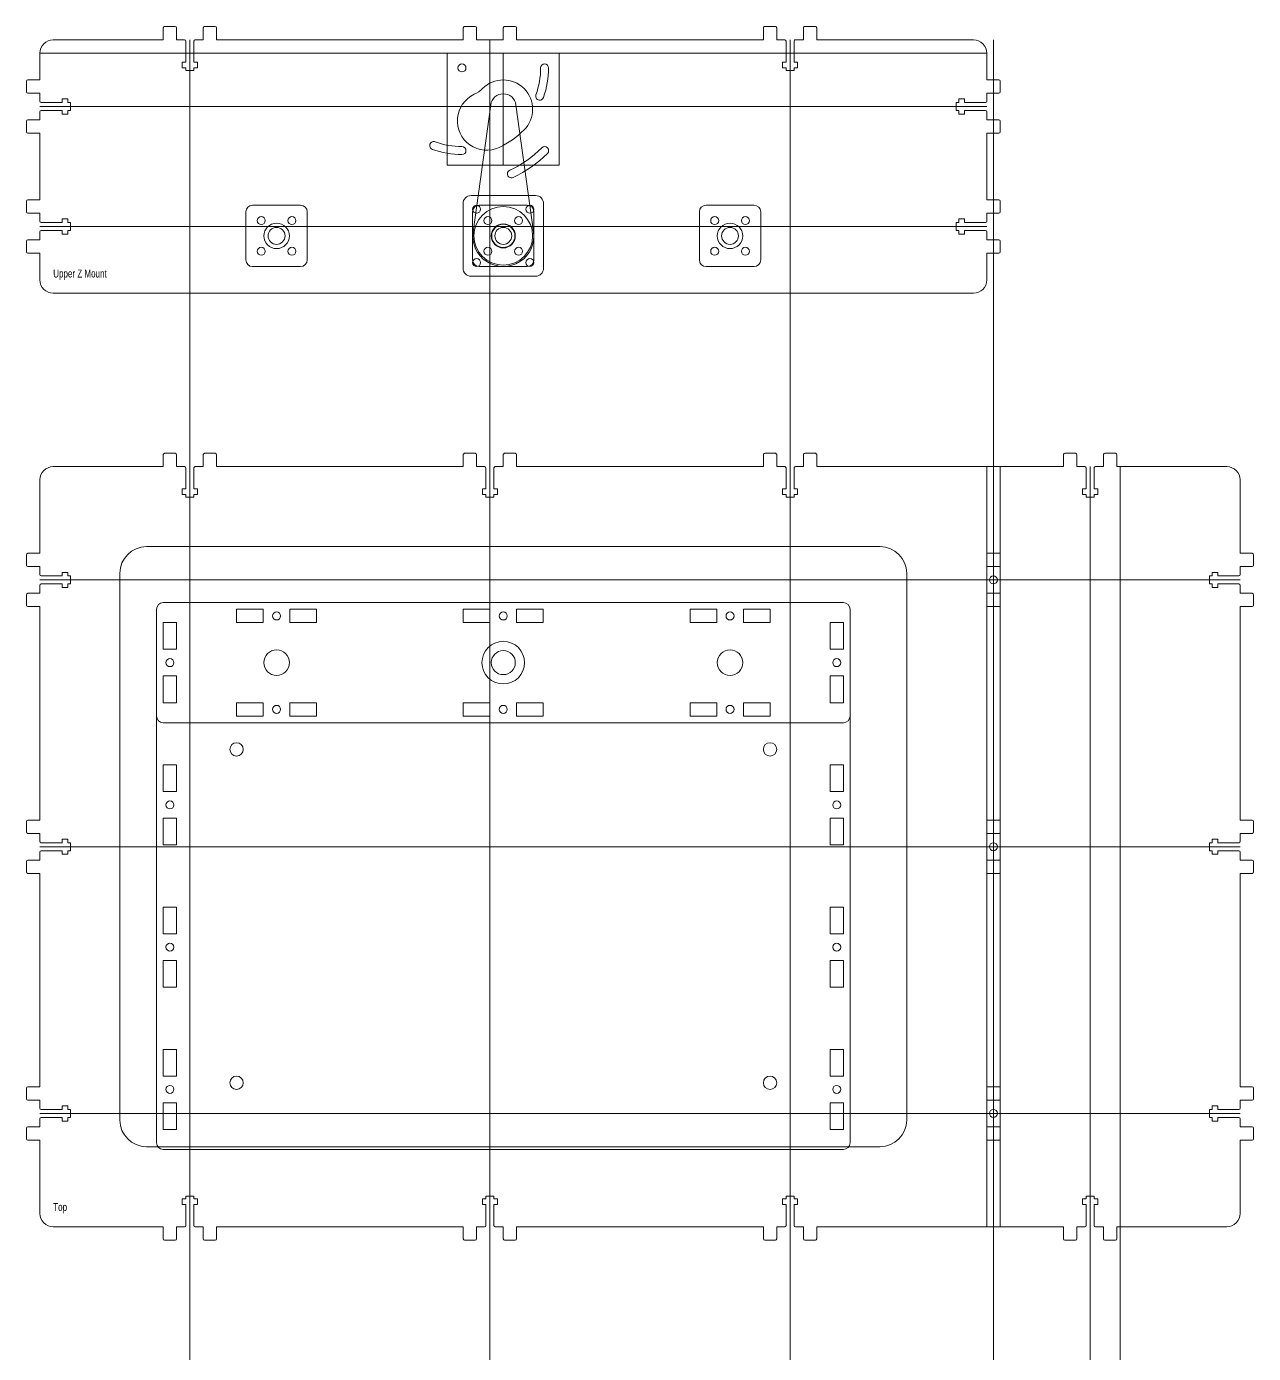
# Model space of a CAD drawing. Header units: millimetres. Extents: x -350 to 1150, y -685 to 800.
# Drawn here: x -5 to 455, y 302.5 to 800 of the extents above; entities that cross this region are included whole.
import ezdxf

# ---------------------------------------------------------------- set-up
doc = ezdxf.new("R2010")
doc.units = ezdxf.units.MM
doc.layers.get('0').update_dxf_attribs({"linetype": 'CONTINUOUS', "lineweight": 25, "true_color": 0x000000})
for name, color, linetype, lineweight, true_color in [('Drawing - Pulley', 5, 'CONTINUOUS', 0, 0x0000ff), ('Drawing - Z Stage', 3, 'CONTINUOUS', 0, 0x00ff00), ('Drawing-Motor', 1, 'CONTINUOUS', 0, 0xff0000), ('Drawing-Walls', 2, 'CONTINUOUS', 0, 0xffff00), ('Drawings', 5, 'CONTINUOUS', 0, 0x0000ff), ('Drive-Bearing-ACME', 7, 'CONTINUOUS', 0, 0x000000), ('Drive-Bearing-M8', 7, 'CONTINUOUS', 0, 0x000000), ('Text', 1, 'CONTINUOUS', 0, 0xff0000), ('Top', 7, 'CONTINUOUS', 0, 0x000000), ('Z Rod Cover', 7, 'CONTINUOUS', 0, 0x000000), ('Z Stage Top', 7, 'CONTINUOUS', 0, 0x000000)]:
    doc.layers.add(name, color=color, linetype=linetype, lineweight=lineweight, true_color=true_color)
doc.styles.get("Standard").update_dxf_attribs({"font": 'txt', "width": 0.75})

# ---------------------------------------------------------------- blocks, each defined once
blk = doc.blocks.new('tabs-with-bolt-20')
for p, q in [((-2.86, 8.33), (-2.86, 10.5)), ((-2.86, 10.5), (-1.5, 10.5)), ((-1.5, 11.5), (1.5, 11.5)), ((-1.5, 10.5), (-1.5, 11.5)), ((1.5, 11.5), (1.5, 10.5)), ((1.5, 10.5), (2.86, 10.5)), ((2.86, 10.5), (2.86, 8.33)), ((-1.5, 8.33), (-2.86, 8.33)), ((-1.5, 0.5), (-1.5, 8.33)), ((2.86, 8.33), (1.5, 8.33)), ((1.5, 8.33), (1.5, 0.5)), ((-10, -4.5), (-10, 0)), ((-5, 0), (-5, -4.5)), ((-2, 0), (-5, 0)), ((2, 0), (5, 0)), ((5, 0), (5, -4.5)), ((10, -4.5), (10, 0)), ((-5.5, -5), (-9.5, -5)), ((5.5, -5), (9.5, -5))]:
    blk.add_line(p, q)
for centre, start, end in [((-2, 0.5), 270, 0), ((2, 0.5), 180, 270), ((-9.5, -4.5), 180, 270), ((-5.5, -4.5), 270, 0), ((5.5, -4.5), 180, 270), ((9.5, -4.5), 270, 0)]:
    blk.add_arc(centre, 0.5, start, end)
blk = doc.blocks.new('holes-20')
for p, q in [((-5, 2.5), (-10, 2.5)), ((-10, 2.5), (-10, -2.5)), ((-5, 2.5), (-5, -2.5)), ((5, 2.5), (10, 2.5)), ((5, 2.5), (5, -2.5)), ((10, 2.5), (10, -2.5)), ((-5, -2.5), (-10, -2.5)), ((5, -2.5), (10, -2.5))]:
    blk.add_line(p, q)
blk.add_circle((0, 0), 1.5)
blk = doc.blocks.new('tabs-20')
for p, q in [((-10, -4.5), (-10, 0)), ((-5, 0), (-5, -4.5)), ((5, 0), (-5, 0)), ((5, 0), (5, -4.5)), ((10, -4.5), (10, 0)), ((-5.5, -5), (-9.5, -5)), ((5.5, -5), (9.5, -5))]:
    blk.add_line(p, q)
for centre, start, end in [((-9.5, -4.5), 180, 270), ((-5.5, -4.5), 270, 0), ((5.5, -4.5), 180, 270), ((9.5, -4.5), 270, 0)]:
    blk.add_arc(centre, 0.5, start, end)

msp = doc.modelspace()

# ---------------------------------------------------------------- linework, layer by layer
at = {"layer": 'Drawing - Pulley'}
for p, q in [((162.4, 723.08), (169.02, 770.66)), ((178.48, 770.66), (185.1, 723.08))]:
    msp.add_line(p, q, dxfattribs=at)
for centre, radius, start, end in [((173.75, 770), 4.78, 7.9226, 172.0774), ((173.75, 721.5), 11.46, 172.0774, 7.9226)]:
    msp.add_arc(centre, radius, start, end, dxfattribs=at)
at = {"layer": 'Drawing - Z Stage'}
for p, q in [((46.25, 584), (301.25, 584)), ((46.25, 584), (301.25, 584)), ((43.75, 581.5), (43.75, 541.5)), ((43.75, 581.5), (43.75, 381.5)), ((73.75, 581.5), (83.75, 581.5)), ((73.75, 576.5), (73.75, 581.5)), ((73.75, 581.5), (83.75, 581.5)), ((73.75, 576.5), (73.75, 581.5)), ((83.75, 581.5), (83.75, 576.5)), ((83.75, 581.5), (83.75, 576.5)), ((93.75, 581.5), (103.75, 581.5)), ((93.75, 576.5), (93.75, 581.5)), ((93.75, 581.5), (103.75, 581.5)), ((93.75, 576.5), (93.75, 581.5)), ((103.75, 581.5), (103.75, 576.5)), ((103.75, 581.5), (103.75, 576.5)), ((158.75, 581.5), (168.75, 581.5)), ((158.75, 576.5), (158.75, 581.5)), ((158.75, 581.5), (168.75, 581.5)), ((158.75, 576.5), (158.75, 581.5)), ((168.75, 581.5), (168.75, 576.5)), ((168.75, 581.5), (168.75, 576.5)), ((178.75, 581.5), (188.75, 581.5)), ((178.75, 576.5), (178.75, 581.5)), ((178.75, 581.5), (188.75, 581.5)), ((178.75, 576.5), (178.75, 581.5)), ((188.75, 581.5), (188.75, 576.5)), ((188.75, 581.5), (188.75, 576.5)), ((243.75, 581.5), (253.75, 581.5)), ((243.75, 576.5), (243.75, 581.5)), ((243.75, 581.5), (253.75, 581.5)), ((243.75, 576.5), (243.75, 581.5)), ((253.75, 581.5), (253.75, 576.5)), ((253.75, 581.5), (253.75, 576.5)), ((263.75, 581.5), (273.75, 581.5)), ((263.75, 576.5), (263.75, 581.5)), ((263.75, 581.5), (273.75, 581.5)), ((263.75, 576.5), (263.75, 581.5)), ((273.75, 581.5), (273.75, 576.5)), ((273.75, 581.5), (273.75, 576.5)), ((303.75, 581.5), (303.75, 541.5)), ((303.75, 581.5), (303.75, 381.5)), ((46.25, 566.5), (46.25, 576.5)), ((46.25, 576.5), (51.25, 576.5)), ((46.25, 576.5), (51.25, 576.5)), ((46.25, 576.5), (46.25, 566.5)), ((51.25, 566.5), (51.25, 576.5)), ((51.25, 576.5), (51.25, 566.5)), ((73.75, 576.5), (83.75, 576.5)), ((73.75, 576.5), (83.75, 576.5)), ((93.75, 576.5), (103.75, 576.5)), ((93.75, 576.5), (103.75, 576.5)), ((158.75, 576.5), (168.75, 576.5)), ((158.75, 576.5), (168.75, 576.5)), ((178.75, 576.5), (188.75, 576.5)), ((178.75, 576.5), (188.75, 576.5)), ((243.75, 576.5), (253.75, 576.5)), ((243.75, 576.5), (253.75, 576.5)), ((263.75, 576.5), (273.75, 576.5)), ((263.75, 576.5), (273.75, 576.5)), ((296.25, 566.5), (296.25, 576.5)), ((296.25, 576.5), (301.25, 576.5)), ((296.25, 576.5), (301.25, 576.5)), ((296.25, 576.5), (296.25, 566.5)), ((301.25, 566.5), (301.25, 576.5)), ((301.25, 576.5), (301.25, 566.5)), ((51.25, 566.5), (46.25, 566.5)), ((51.25, 566.5), (46.25, 566.5)), ((301.25, 566.5), (296.25, 566.5)), ((301.25, 566.5), (296.25, 566.5)), ((46.25, 556.5), (51.25, 556.5)), ((46.25, 546.5), (46.25, 556.5)), ((46.25, 556.5), (51.25, 556.5)), ((46.25, 556.5), (46.25, 546.5)), ((51.25, 546.5), (51.25, 556.5)), ((51.25, 556.5), (51.25, 546.5)), ((296.25, 556.5), (301.25, 556.5)), ((296.25, 546.5), (296.25, 556.5)), ((296.25, 556.5), (301.25, 556.5)), ((296.25, 556.5), (296.25, 546.5)), ((301.25, 546.5), (301.25, 556.5)), ((301.25, 556.5), (301.25, 546.5)), ((51.25, 546.5), (46.25, 546.5)), ((51.25, 546.5), (46.25, 546.5)), ((73.75, 546.5), (83.75, 546.5)), ((73.75, 541.5), (73.75, 546.5)), ((73.75, 546.5), (83.75, 546.5)), ((73.75, 541.5), (73.75, 546.5)), ((83.75, 546.5), (83.75, 541.5)), ((83.75, 546.5), (83.75, 541.5)), ((93.75, 546.5), (103.75, 546.5)), ((93.75, 541.5), (93.75, 546.5)), ((93.75, 546.5), (103.75, 546.5)), ((93.75, 541.5), (93.75, 546.5)), ((103.75, 546.5), (103.75, 541.5)), ((103.75, 546.5), (103.75, 541.5)), ((158.75, 546.5), (168.75, 546.5)), ((158.75, 541.5), (158.75, 546.5)), ((158.75, 546.5), (168.75, 546.5)), ((158.75, 541.5), (158.75, 546.5)), ((168.75, 546.5), (168.75, 541.5)), ((168.75, 546.5), (168.75, 541.5)), ((178.75, 546.5), (188.75, 546.5)), ((178.75, 541.5), (178.75, 546.5)), ((178.75, 546.5), (188.75, 546.5)), ((178.75, 541.5), (178.75, 546.5)), ((188.75, 546.5), (188.75, 541.5)), ((188.75, 546.5), (188.75, 541.5)), ((243.75, 546.5), (253.75, 546.5)), ((243.75, 541.5), (243.75, 546.5)), ((243.75, 546.5), (253.75, 546.5)), ((243.75, 541.5), (243.75, 546.5)), ((253.75, 546.5), (253.75, 541.5)), ((253.75, 546.5), (253.75, 541.5)), ((263.75, 546.5), (273.75, 546.5)), ((263.75, 541.5), (263.75, 546.5)), ((263.75, 546.5), (273.75, 546.5)), ((263.75, 541.5), (263.75, 546.5)), ((273.75, 546.5), (273.75, 541.5)), ((273.75, 546.5), (273.75, 541.5)), ((301.25, 546.5), (296.25, 546.5)), ((301.25, 546.5), (296.25, 546.5)), ((46.25, 539), (301.25, 539)), ((73.75, 541.5), (83.75, 541.5)), ((73.75, 541.5), (83.75, 541.5)), ((93.75, 541.5), (103.75, 541.5)), ((93.75, 541.5), (103.75, 541.5)), ((158.75, 541.5), (168.75, 541.5)), ((158.75, 541.5), (168.75, 541.5)), ((178.75, 541.5), (188.75, 541.5)), ((178.75, 541.5), (188.75, 541.5)), ((243.75, 541.5), (253.75, 541.5)), ((243.75, 541.5), (253.75, 541.5)), ((263.75, 541.5), (273.75, 541.5)), ((263.75, 541.5), (273.75, 541.5)), ((46.25, 513.17), (46.25, 523.17)), ((46.25, 523.17), (51.25, 523.17)), ((51.25, 513.17), (51.25, 523.17)), ((296.25, 513.17), (296.25, 523.17)), ((296.25, 523.17), (301.25, 523.17)), ((301.25, 513.17), (301.25, 523.17)), ((51.25, 513.17), (46.25, 513.17)), ((301.25, 513.17), (296.25, 513.17)), ((46.25, 503.17), (51.25, 503.17)), ((46.25, 493.17), (46.25, 503.17)), ((51.25, 493.17), (51.25, 503.17)), ((296.25, 503.17), (301.25, 503.17)), ((296.25, 493.17), (296.25, 503.17)), ((301.25, 493.17), (301.25, 503.17)), ((51.25, 493.17), (46.25, 493.17)), ((301.25, 493.17), (296.25, 493.17)), ((46.25, 459.83), (46.25, 469.83)), ((46.25, 469.83), (51.25, 469.83)), ((51.25, 459.83), (51.25, 469.83)), ((296.25, 459.83), (296.25, 469.83)), ((296.25, 469.83), (301.25, 469.83)), ((301.25, 459.83), (301.25, 469.83)), ((51.25, 459.83), (46.25, 459.83)), ((301.25, 459.83), (296.25, 459.83)), ((46.25, 449.83), (51.25, 449.83)), ((46.25, 439.83), (46.25, 449.83)), ((51.25, 439.83), (51.25, 449.83)), ((296.25, 449.83), (301.25, 449.83)), ((296.25, 439.83), (296.25, 449.83)), ((301.25, 439.83), (301.25, 449.83)), ((51.25, 439.83), (46.25, 439.83)), ((301.25, 439.83), (296.25, 439.83)), ((46.25, 406.5), (46.25, 416.5)), ((46.25, 416.5), (51.25, 416.5)), ((51.25, 406.5), (51.25, 416.5)), ((296.25, 406.5), (296.25, 416.5)), ((296.25, 416.5), (301.25, 416.5)), ((301.25, 406.5), (301.25, 416.5)), ((51.25, 406.5), (46.25, 406.5)), ((301.25, 406.5), (296.25, 406.5)), ((46.25, 396.5), (51.25, 396.5)), ((46.25, 386.5), (46.25, 396.5)), ((51.25, 386.5), (51.25, 396.5)), ((296.25, 396.5), (301.25, 396.5)), ((296.25, 386.5), (296.25, 396.5)), ((301.25, 386.5), (301.25, 396.5)), ((51.25, 386.5), (46.25, 386.5)), ((301.25, 386.5), (296.25, 386.5)), ((46.25, 379), (301.25, 379))]:
    msp.add_line(p, q, dxfattribs=at)
for centre, radius in [((88.75, 721.5), 4.78), ((173.75, 721.5), 4.5), ((258.75, 721.5), 4.78), ((88.75, 579), 1.5), ((88.75, 579), 1.5), ((173.75, 579), 1.5), ((173.75, 579), 1.5), ((258.75, 579), 1.5), ((258.75, 579), 1.5), ((173.75, 561.5), 8), ((48.75, 561.5), 1.5), ((48.75, 561.5), 1.5), ((88.75, 561.5), 4.78), ((88.75, 561.5), 4.78), ((173.75, 561.5), 4.5), ((258.75, 561.5), 4.78), ((258.75, 561.5), 4.78), ((298.75, 561.5), 1.5), ((298.75, 561.5), 1.5), ((88.75, 544), 1.5), ((88.75, 544), 1.5), ((173.75, 544), 1.5), ((173.75, 544), 1.5), ((258.75, 544), 1.5), ((258.75, 544), 1.5), ((73.75, 529), 2.5), ((273.75, 529), 2.5), ((48.75, 508.17), 1.5), ((298.75, 508.17), 1.5), ((48.75, 454.83), 1.5), ((298.75, 454.83), 1.5), ((48.75, 401.5), 1.5), ((73.75, 404), 2.5), ((273.75, 404), 2.5), ((298.75, 401.5), 1.5)]:
    msp.add_circle(centre, radius, dxfattribs=at)
for centre, start, end in [((46.25, 581.5), 90, 180), ((46.25, 581.5), 90, 180), ((301.25, 581.5), 0, 90), ((301.25, 581.5), 0, 90), ((46.25, 541.5), 180, 270), ((301.25, 541.5), 270, 0), ((46.25, 381.5), 180, 270), ((301.25, 381.5), 270, 0)]:
    msp.add_arc(centre, 2.5, start, end, dxfattribs=at)
at = {"layer": 'Drawing-Motor'}
for p, q in [((152.75, 790), (194.75, 790)), ((152.75, 748), (152.75, 790)), ((173.75, 748), (173.75, 790)), ((194.75, 748), (194.75, 790)), ((152.75, 748), (194.75, 748))]:
    msp.add_line(p, q, dxfattribs=at)
at = {"layer": 'Drawing-Walls'}
for p, q in [((355, 635), (355, 350)), ((360, 635), (360, 350))]:
    msp.add_line(p, q, dxfattribs=at)
at = {"layer": 'Drawings'}
for p, q in [((56.25, -685), (56.25, 795)), ((168.75, -685), (168.75, 795)), ((281.25, -685), (281.25, 795)), ((357.5, 795), (357.5, -685)), ((355, 790), (0, 790)), ((355, 770), (0, 770)), ((0, 725), (355, 725)), ((393.75, -685), (393.75, 635)), ((405, 635), (405, -685)), ((0, 592.5), (450, 592.5)), ((0, 492.5), (450, 492.5)), ((0, 392.5), (450, 392.5))]:
    msp.add_line(p, q, dxfattribs=at)
at = {"layer": 'Drive-Bearing-ACME'}
for centre, radius in [((168, 727.25), 1.5), ((179.5, 727.25), 1.5), ((173.75, 721.5), 3.17), ((168, 715.75), 1.5), ((179.5, 715.75), 1.5)]:
    msp.add_circle(centre, radius, dxfattribs=at)
at = {"layer": 'Drive-Bearing-M8'}
for p, q in [((185.86, 736.61), (161.64, 736.61)), ((158.64, 733.61), (158.64, 709.39)), ((188.86, 709.39), (188.86, 733.61)), ((161.64, 706.39), (185.86, 706.39))]:
    msp.add_line(p, q, dxfattribs=at)
for centre, radius in [((163.75, 731.5), 1.5), ((183.75, 731.5), 1.5), ((173.75, 721.5), 4.5), ((163.75, 711.5), 1.5), ((183.75, 711.5), 1.5)]:
    msp.add_circle(centre, radius, dxfattribs=at)
for centre, start, end in [((161.64, 733.61), 90, 180), ((185.86, 733.61), 0, 90), ((161.64, 709.39), 180, 270), ((185.86, 709.39), 270, 0)]:
    msp.add_arc(centre, 3, start, end, dxfattribs=at)
at = {"layer": 'Top'}
for p, q in [((46.25, 635), (5, 635)), ((158.75, 635), (66.25, 635)), ((271.25, 635), (178.75, 635)), ((383.75, 635), (291.25, 635)), ((403.75, 635), (445, 635)), ((0, 630), (0, 602.5)), ((450, 602.5), (450, 630)), ((315, 605), (40, 605)), ((30, 390), (30, 595)), ((325, 595), (325, 390)), ((0, 502.5), (0, 582.5)), ((450, 502.5), (450, 582.5)), ((0, 402.5), (0, 482.5)), ((450, 402.5), (450, 482.5)), ((0, 355), (0, 382.5)), ((40, 380), (315, 380)), ((450, 355), (450, 382.5)), ((5, 350), (46.25, 350)), ((66.25, 350), (158.75, 350)), ((178.75, 350), (271.25, 350)), ((291.25, 350), (383.75, 350)), ((403.75, 350), (445, 350))]:
    msp.add_line(p, q, dxfattribs=at)
for centre, radius, start, end in [((5, 630), 5, 90, 180), ((445, 630), 5, 0, 90), ((40, 595), 10, 90, 180), ((315, 595), 10, 0, 90), ((40, 390), 10, 180, 270), ((315, 390), 10, 270, 0), ((5, 355), 5, 180, 270), ((445, 355), 5, 270, 0)]:
    msp.add_arc(centre, radius, start, end, dxfattribs=at)
at = {"layer": 'Z Rod Cover'}
for p, q in [((97.75, 733), (79.75, 733)), ((182.75, 733), (164.75, 733)), ((267.75, 733), (249.75, 733)), ((77.25, 730.5), (77.25, 712.5)), ((100.25, 712.5), (100.25, 730.5)), ((162.25, 730.5), (162.25, 712.5)), ((185.25, 712.5), (185.25, 730.5)), ((247.25, 730.5), (247.25, 712.5)), ((270.25, 712.5), (270.25, 730.5)), ((97.75, 710), (79.75, 710)), ((182.75, 710), (164.75, 710)), ((267.75, 710), (249.75, 710))]:
    msp.add_line(p, q, dxfattribs=at)
for centre, radius in [((83, 727.25), 1.5), ((94.5, 727.25), 1.5), ((168, 727.25), 1.5), ((179.5, 727.25), 1.5), ((253, 727.25), 1.5), ((264.5, 727.25), 1.5), ((173.75, 721.5), 4.35), ((83, 715.75), 1.5), ((94.5, 715.75), 1.5), ((168, 715.75), 1.5), ((179.5, 715.75), 1.5), ((253, 715.75), 1.5), ((264.5, 715.75), 1.5)]:
    msp.add_circle(centre, radius, dxfattribs=at)
for centre, start, end in [((79.75, 730.5), 90, 180), ((97.75, 730.5), 360, 90), ((164.75, 730.5), 90, 180), ((182.75, 730.5), 360, 90), ((249.75, 730.5), 90, 180), ((267.75, 730.5), 360, 90), ((79.75, 712.5), 180, 270), ((97.75, 712.5), 270, 360), ((164.75, 712.5), 180, 270), ((182.75, 712.5), 270, 360), ((249.75, 712.5), 180, 270), ((267.75, 712.5), 270, 360)]:
    msp.add_arc(centre, 2.5, start, end, dxfattribs=at)
at = {"layer": 'Z Stage Top'}
for p, q in [((5, 795), (46.25, 795)), ((158.75, 795), (66.25, 795)), ((271.25, 795), (178.75, 795)), ((350, 795), (291.25, 795)), ((0, 790), (0, 780)), ((355, 790), (355, 780)), ((0, 760), (0, 735)), ((355, 760), (355, 735)), ((0, 715), (0, 705)), ((355, 715), (355, 705)), ((5, 700), (350, 700))]:
    msp.add_line(p, q, dxfattribs=at)
for centre, radius in [((158.26, 784.49), 1.5), ((158.26, 784.49), 1.5), ((158.26, 784.49), 1.5), ((163.75, 731.5), 1.5), ((163.75, 731.5), 1.5), ((173.75, 721.5), 11), ((183.75, 731.5), 1.5), ((83, 727.25), 1.5), ((94.5, 727.25), 1.5), ((253, 727.25), 1.5), ((264.5, 727.25), 1.5), ((88.75, 721.5), 3.17), ((258.75, 721.5), 3.17), ((83, 715.75), 1.5), ((94.5, 715.75), 1.5), ((253, 715.75), 1.5), ((264.5, 715.75), 1.5), ((163.75, 711.5), 1.5), ((183.75, 711.5), 1.5)]:
    msp.add_circle(centre, radius, dxfattribs=at)
for centre, radius, start, end in [((5, 790), 5, 90, 180), ((350, 790), 5, 0, 90), ((158.26, 784.49), 29.49, 340, 360), ((189.25, 784.49), 1.5, 360, 180), ((158.26, 784.49), 32.49, 340, 360), ((158.26, 784.49), 10.91, 295, 315), ((173.75, 769), 11, 315, 135), ((167.52, 764.63), 11, 115, 295), ((187.38, 773.9), 1.5, 160, 340), ((158.26, 784.49), 32.91, 295, 315), ((147.66, 755.37), 1.5, 70, 250), ((158.26, 784.49), 29.49, 250, 270), ((158.26, 784.49), 32.49, 250, 270), ((158.26, 753.5), 1.5, 270, 90), ((158.26, 784.49), 42.33, 295, 315), ((158.26, 784.49), 45.33, 295, 315), ((189.25, 753.5), 1.5, 315, 135), ((176.78, 744.77), 1.5, 115, 295), ((5, 705), 5, 180, 270), ((350, 705), 5, 270, 0)]:
    msp.add_arc(centre, radius, start, end, dxfattribs=at)

# ---------------------------------------------------------------- block references
at = {"layer": 'Top'}
for name, p, rotation in [('tabs-with-bolt-20', (56.25, 635), 180), ('tabs-with-bolt-20', (168.75, 635), 180), ('tabs-with-bolt-20', (281.25, 635), 180), ('tabs-with-bolt-20', (393.75, 635), 180), ('tabs-with-bolt-20', (0, 592.5), -90), ('holes-20', (357.5, 592.5), -90), ('tabs-with-bolt-20', (450, 592.5), 90), ('tabs-with-bolt-20', (0, 492.5), -90), ('holes-20', (357.5, 492.5), -90), ('tabs-with-bolt-20', (450, 492.5), 90), ('tabs-with-bolt-20', (0, 392.5), -90), ('holes-20', (357.5, 392.5), -90), ('tabs-with-bolt-20', (450, 392.5), 90)]:
    msp.add_blockref(name, p, dxfattribs=dict(at, rotation=rotation))
for p in [(56.25, 350), (168.75, 350), (281.25, 350), (393.75, 350)]:
    msp.add_blockref('tabs-with-bolt-20', p, dxfattribs=at)
at = {"layer": 'Z Stage Top'}
for name, p, rotation in [('tabs-with-bolt-20', (56.25, 795), 180), ('tabs-20', (168.75, 795), 180), ('tabs-with-bolt-20', (281.25, 795), 180), ('tabs-with-bolt-20', (0, 770), -90), ('tabs-with-bolt-20', (355, 770), 90), ('tabs-with-bolt-20', (0, 725), -90), ('tabs-with-bolt-20', (355, 725), 90)]:
    msp.add_blockref(name, p, dxfattribs=dict(at, rotation=rotation))

# ---------------------------------------------------------------- texts
at = {"layer": 'Text', "char_height": 3, "width": 100, "attachment_point": 7}
for s, insert in [('Upper\\~Z\\~Mount', (5, 705)), ('Top', (5, 355))]:
    msp.add_mtext(s, dxfattribs=dict(at, insert=insert))

doc.saveas('drawing.dxf')
